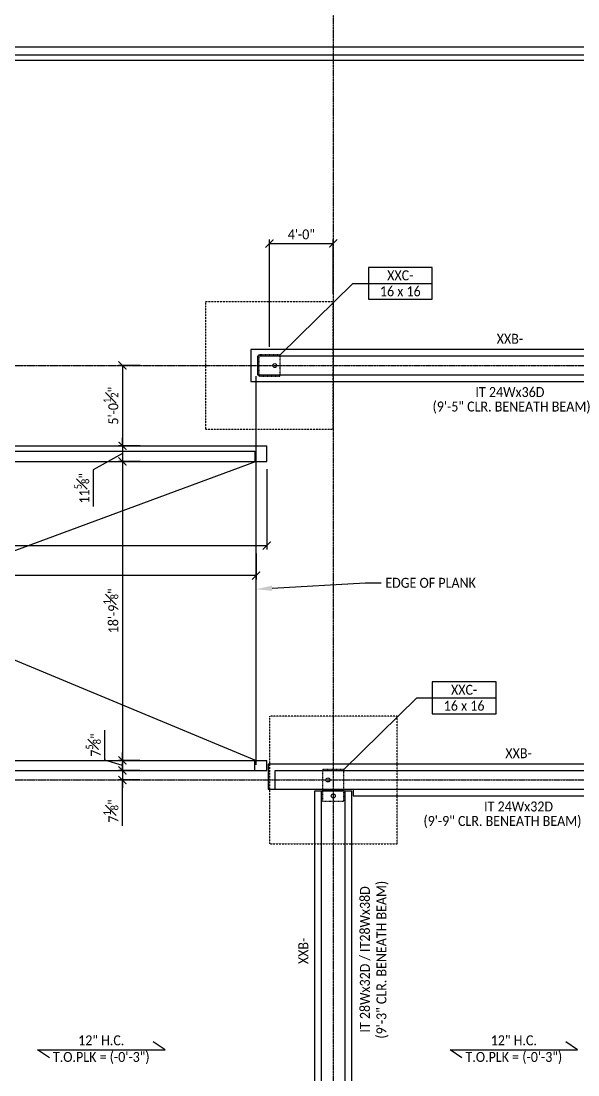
# Model space of a CAD drawing. Header units: inches. Extents: x -4800 to 29350, y 0 to 14051.
# Drawn here: x 1954 to 2373, y 5476 to 6269 of the extents above; entities that cross this region are included whole.
import ezdxf
from ezdxf import colors
from ezdxf.entities.mleader import LeaderData, LeaderLine
from ezdxf.math import Vec2, Vec3

# ---------------------------------------------------------------- set-up
doc = ezdxf.new("R2010")
doc.units = ezdxf.units.IN
doc.header["$LTSCALE"] = 0.5
doc.header["$MEASUREMENT"] = 0
for name, pattern in [('CENTER2', [1.125, 0.75, -0.125, 0.125, -0.125]), ('HIDDEN', [0.375, 0.25, -0.125]), ('HIDDEN2', [0.1875, 0.125, -0.0625])]:
    doc.linetypes.add(name, pattern=pattern)
for name, color, linetype in [('PC BM - BEAM CONT.', 1, 'Continuous'), ('PC BM - DIMENSION', 30, 'Continuous'), ('PC BM - GROUT TUBE', 11, 'Continuous'), ('PC BM - TAG', 3, 'Continuous'), ('PC COL - COIL ROD', 11, 'Continuous'), ('PC COL - COL HIDDEN', 40, 'HIDDEN2'), ('PC COL - TAG', 3, 'Continuous'), ('PC PLK - 12UH in CONT.', 171, 'Continuous'), ('PC PLK - DIRECTION NOTE', 3, 'Continuous'), ('SHT - CIP WALL', 1, 'Continuous'), ('SHT - CMU WALL', 1, 'Continuous'), ('SHT - DIMENSION ALL', 3, 'Continuous'), ('SHT - FOOTING', 8, 'HIDDEN'), ('SHT - GRID LINE', 8, 'CENTER2'), ('TITLE - TEXT', 3, 'Continuous')]:
    doc.layers.add(name, color=color, linetype=linetype)
doc.layers.get('0').freeze()
doc.styles.add('CMC-NARROW', font='calibril.ttf', dxfattribs={"width": 0.9})
doc.dimstyles.new('CMC-NARROW', dxfattribs={"dimscale": 96, "dimtxt": 0.078125, "dimasz": 0.0625, "dimexe": 0.03125, "dimexo": 0.0625, "dimgap": 0.03125, "dimtad": 1, "dimdec": 4, "dimzin": 3, "dimdsep": 46, "dimlunit": 4, "dimtxsty": 'CMC-NARROW', "dimblk": 'ARCHTICK', "dimcen": 0, "dimclrd": 256, "dimclre": 256, "dimclrt": 256, "dimazin": 1, "dimtfac": 0.75, "dimtdec": 4, "dimtofl": 0, "dimtmove": 1, "dimatfit": 0, "dimfxl": 1, "dimtfillclr": 256, "dimfrac": 1, "dimtzin": 0, "dimlwd": -1, "dimlwe": -1, "dimarcsym": 0})

# ---------------------------------------------------------------- blocks, each defined once
blk = doc.blocks.new('_ArchTick')
at = {"color": 0, "linetype": 'ByBlock', "const_width": 0.15}
blk.add_lwpolyline([(-0.5, -0.5), (0.5, 0.5)], dxfattribs=at)
blk = doc.blocks.new('*D275')
at = {"layer": 'Defpoints', "color": 0, "transparency": 16777216}
for p in [(3410, 6430), (1514, 6250), (3410, 6250)]:
    blk.add_point(p, dxfattribs=at)
at = {"layer": 'SHT - DIMENSION ALL', "transparency": 16777216}
for p, q in [((1514, 6256), (1514, 6433)), ((1514, 6430), (3410, 6430)), ((3410, 6256), (3410, 6433))]:
    blk.add_line(p, q, dxfattribs=at)
at = {"layer": 'SHT - DIMENSION ALL', "transparency": 16777216, "xscale": 6, "yscale": 6, "zscale": 6, "rotation": 180}
blk.add_blockref('_ArchTick', (1514, 6430), dxfattribs=at)
at = {"layer": 'SHT - DIMENSION ALL', "transparency": 16777216, "xscale": 6, "yscale": 6, "zscale": 6}
blk.add_blockref('_ArchTick', (3410, 6430), dxfattribs=at)
at = {"layer": 'SHT - DIMENSION ALL', "transparency": 16777216, "insert": (2462, 6436.83), "char_height": 7.5, "attachment_point": 5, "style": 'CMC-NARROW'}
blk.add_mtext('158\'-0"', dxfattribs=at)
blk = doc.blocks.new('*D305')
at = {"layer": 'Defpoints', "color": 0, "transparency": 16777216}
for p in [(2189, 6101.87), (2189, 6058), (2141, 6018)]:
    blk.add_point(p, dxfattribs=at)
at = {"layer": 'PC BM - DIMENSION', "transparency": 16777216}
for p, q in [((2141, 6024), (2141, 6104.87)), ((2141, 6101.87), (2189, 6101.87)), ((2189, 6064), (2189, 6104.87))]:
    blk.add_line(p, q, dxfattribs=at)
at = {"layer": 'PC BM - DIMENSION', "transparency": 16777216, "xscale": 6, "yscale": 6, "zscale": 6, "rotation": 180}
blk.add_blockref('_ArchTick', (2141, 6101.87), dxfattribs=at)
at = {"layer": 'PC BM - DIMENSION', "transparency": 16777216, "xscale": 6, "yscale": 6, "zscale": 6}
blk.add_blockref('_ArchTick', (2189, 6101.87), dxfattribs=at)
at = {"layer": 'PC BM - DIMENSION', "transparency": 16777216, "insert": (2165, 6108.7), "char_height": 7.5, "attachment_point": 5, "style": 'CMC-NARROW'}
blk.add_mtext('4\'-0"', dxfattribs=at)
blk = doc.blocks.new('_Integral')
at = {"color": 0, "linetype": 'ByBlock', "lineweight": -2}
for centre, start, end in [((0.445, -0.091), 102, 168), ((-0.445, 0.091), 282, 348)]:
    blk.add_arc(centre, 0.454, start, end, dxfattribs=at)
blk = doc.blocks.new('*D385')
at = {"layer": 'Defpoints', "color": 0, "transparency": 16777216}
for p in [(2049.68, 6010), (2030.42, 5949.5), (2049.68, 5949.5)]:
    blk.add_point(p, dxfattribs=at)
at = {"layer": 'SHT - DIMENSION ALL', "transparency": 16777216}
for p, q in [((2043.68, 6010), (2027.42, 6010)), ((2030.42, 6010), (2030.42, 5949.5)), ((2043.68, 5949.5), (2027.42, 5949.5))]:
    blk.add_line(p, q, dxfattribs=at)
at = {"layer": 'SHT - DIMENSION ALL', "transparency": 16777216, "xscale": 6, "yscale": 6, "zscale": 6}
for p, rotation in [((2030.42, 6010), 90), ((2030.42, 5949.5), 270)]:
    blk.add_blockref('_ArchTick', p, dxfattribs=dict(at, rotation=rotation))
at = {"layer": 'SHT - DIMENSION ALL', "transparency": 16777216, "insert": (2021.72, 5979.75), "char_height": 7.5, "attachment_point": 5, "rotation": 90, "style": 'CMC-NARROW'}
blk.add_mtext('5\'-0{\\H0.75x;\\S1#2;}"', dxfattribs=at)
blk = doc.blocks.new('*D386')
at = {"layer": 'Defpoints', "color": 0, "transparency": 16777216}
for p in [(2049.68, 5949.5), (2030.42, 5937.87), (2049.68, 5937.87)]:
    blk.add_point(p, dxfattribs=at)
at = {"layer": 'SHT - DIMENSION ALL', "transparency": 16777216}
for p, q in [((2030.42, 5949.5), (2030.42, 5955.5)), ((2030.42, 5943.69), (2008.5, 5931.44)), ((2043.68, 5949.5), (2027.42, 5949.5)), ((2030.42, 5949.5), (2030.42, 5937.87)), ((2043.68, 5937.87), (2027.42, 5937.87)), ((2030.42, 5937.87), (2030.42, 5931.87)), ((2008.5, 5931.44), (2008.5, 5903.77))]:
    blk.add_line(p, q, dxfattribs=at)
at = {"layer": 'SHT - DIMENSION ALL', "transparency": 16777216, "xscale": 6, "yscale": 6, "zscale": 6}
for p, rotation in [((2030.42, 5949.5), 270), ((2030.42, 5937.87), 90)]:
    blk.add_blockref('_ArchTick', p, dxfattribs=dict(at, rotation=rotation))
at = {"layer": 'SHT - DIMENSION ALL', "transparency": 16777216, "insert": (1999.79, 5917.61), "char_height": 7.5, "attachment_point": 5, "rotation": 90, "style": 'CMC-NARROW'}
blk.add_mtext('11{\\H0.75x;\\S5#8;}"', dxfattribs=at)
blk = doc.blocks.new('*D387')
at = {"layer": 'Defpoints', "color": 0, "transparency": 16777216}
for p in [(2049.68, 5937.87), (2030.42, 5712.75), (2049.53, 5712.75)]:
    blk.add_point(p, dxfattribs=at)
at = {"layer": 'SHT - DIMENSION ALL', "transparency": 16777216}
for p, q in [((2043.68, 5937.87), (2027.42, 5937.87)), ((2030.42, 5937.87), (2030.42, 5712.75)), ((2043.53, 5712.75), (2027.42, 5712.75))]:
    blk.add_line(p, q, dxfattribs=at)
at = {"layer": 'SHT - DIMENSION ALL', "transparency": 16777216, "xscale": 6, "yscale": 6, "zscale": 6}
for p, rotation in [((2030.42, 5937.87), 90), ((2030.42, 5712.75), 270)]:
    blk.add_blockref('_ArchTick', p, dxfattribs=dict(at, rotation=rotation))
at = {"layer": 'SHT - DIMENSION ALL', "transparency": 16777216, "insert": (2021.68, 5825.31), "char_height": 7.5, "attachment_point": 5, "rotation": 90, "style": 'CMC-NARROW'}
blk.add_mtext('18\'-9{\\H0.75x;\\S1#8;}"', dxfattribs=at)
blk = doc.blocks.new('*D388')
at = {"layer": 'Defpoints', "color": 0, "transparency": 16777216}
for p in [(2049.53, 5712.75), (2030.42, 5705.13), (2049.53, 5705.13)]:
    blk.add_point(p, dxfattribs=at)
at = {"layer": 'SHT - DIMENSION ALL', "transparency": 16777216}
for p, q in [((2017.19, 5712.91), (2017.19, 5735.61)), ((2030.42, 5708.94), (2017.19, 5712.91)), ((2043.53, 5712.75), (2027.42, 5712.75)), ((2030.42, 5712.75), (2030.42, 5718.75)), ((2030.42, 5712.75), (2030.42, 5705.13)), ((2043.53, 5705.13), (2027.42, 5705.13)), ((2030.42, 5705.13), (2030.42, 5699.13))]:
    blk.add_line(p, q, dxfattribs=at)
at = {"layer": 'SHT - DIMENSION ALL', "transparency": 16777216, "xscale": 6, "yscale": 6, "zscale": 6}
for p, rotation in [((2030.42, 5712.75), 270), ((2030.42, 5705.13), 90)]:
    blk.add_blockref('_ArchTick', p, dxfattribs=dict(at, rotation=rotation))
at = {"layer": 'SHT - DIMENSION ALL', "transparency": 16777216, "insert": (2008.47, 5724.26), "char_height": 7.5, "attachment_point": 5, "rotation": 90, "style": 'CMC-NARROW'}
blk.add_mtext('7{\\H0.75x;\\S5#8;}"', dxfattribs=at)
blk = doc.blocks.new('*D389')
at = {"layer": 'Defpoints', "color": 0, "transparency": 16777216}
for p in [(2049.53, 5705.13), (2030.42, 5698), (2049.53, 5698)]:
    blk.add_point(p, dxfattribs=at)
at = {"layer": 'SHT - DIMENSION ALL', "transparency": 16777216}
for p, q in [((2043.53, 5705.13), (2027.42, 5705.13)), ((2030.42, 5705.13), (2030.42, 5711.13)), ((2030.42, 5705.13), (2030.42, 5698)), ((2043.53, 5698), (2027.42, 5698)), ((2030.42, 5698), (2030.42, 5692)), ((2030.42, 5663.36), (2030.42, 5698))]:
    blk.add_line(p, q, dxfattribs=at)
at = {"layer": 'SHT - DIMENSION ALL', "transparency": 16777216, "xscale": 6, "yscale": 6, "zscale": 6}
for p, rotation in [((2030.42, 5705.13), 270), ((2030.42, 5698), 90)]:
    blk.add_blockref('_ArchTick', p, dxfattribs=dict(at, rotation=rotation))
at = {"layer": 'SHT - DIMENSION ALL', "transparency": 16777216, "insert": (2021.71, 5674.57), "char_height": 7.5, "attachment_point": 5, "rotation": 90, "style": 'CMC-NARROW'}
blk.add_mtext('7{\\H0.75x;\\S1#8;}"', dxfattribs=at)
blk = doc.blocks.new('*D392')
at = {"layer": 'Defpoints', "color": 0, "transparency": 16777216}
for p in [(1524, 5993.87), (2139, 5937.87), (2139, 5874.4)]:
    blk.add_point(p, dxfattribs=at)
at = {"layer": 'SHT - DIMENSION ALL', "transparency": 16777216}
for p, q in [((1524, 5987.87), (1524, 5871.4)), ((2139, 5931.87), (2139, 5871.4)), ((1524, 5874.4), (2139, 5874.4))]:
    blk.add_line(p, q, dxfattribs=at)
at = {"layer": 'SHT - DIMENSION ALL', "transparency": 16777216, "xscale": 6, "yscale": 6, "zscale": 6, "rotation": 180}
blk.add_blockref('_ArchTick', (1524, 5874.4), dxfattribs=at)
at = {"layer": 'SHT - DIMENSION ALL', "transparency": 16777216, "xscale": 6, "yscale": 6, "zscale": 6}
blk.add_blockref('_ArchTick', (2139, 5874.4), dxfattribs=at)
at = {"layer": 'SHT - DIMENSION ALL', "transparency": 16777216, "insert": (1831.5, 5881.23), "char_height": 7.5, "attachment_point": 5, "style": 'CMC-NARROW'}
blk.add_mtext('51\'-3"', dxfattribs=at)
blk = doc.blocks.new('*D531')
at = {"layer": 'Defpoints', "color": 0, "transparency": 16777216}
for p in [(1524, 5874.4), (2131, 5874.4), (1524, 5851.82)]:
    blk.add_point(p, dxfattribs=at)
at = {"layer": 'SHT - DIMENSION ALL', "transparency": 16777216}
for p, q in [((1524, 5868.4), (1524, 5848.82)), ((2131, 5868.4), (2131, 5848.82)), ((2131, 5851.82), (1524, 5851.82))]:
    blk.add_line(p, q, dxfattribs=at)
at = {"layer": 'SHT - DIMENSION ALL', "transparency": 16777216, "xscale": 6, "yscale": 6, "zscale": 6, "rotation": 180}
blk.add_blockref('_ArchTick', (1524, 5851.82), dxfattribs=at)
at = {"layer": 'SHT - DIMENSION ALL', "transparency": 16777216, "xscale": 6, "yscale": 6, "zscale": 6}
blk.add_blockref('_ArchTick', (2131, 5851.82), dxfattribs=at)
at = {"layer": 'SHT - DIMENSION ALL', "transparency": 16777216, "insert": (1827.5, 5859.89), "char_height": 7.5, "attachment_point": 5, "style": 'CMC-NARROW'}
blk.add_mtext('50\'-7" (OPENING)', dxfattribs=at)

msp = doc.modelspace()

# ---------------------------------------------------------------- linework, layer by layer
at = {"layer": 'PC BM - BEAM CONT.'}
for p, q in [((2130, 5945.5), (2130, 5937.875)), ((2131, 5937.875), (1524, 5712.75349)), ((1588.375, 5938.375), (2131, 5712.75349))]:
    msp.add_line(p, q, dxfattribs=at)
for points in [[(2127, 5998), (2515.5, 5998), (2515.5, 6022), (2127, 6022)], [(2132, 6003), (2515.5, 6003), (2515.5, 6017), (2132, 6017)], [(2140, 5691), (2204, 5691), (2204, 5686), (2501.5, 5686), (2501.5, 5691), (2515.5, 5691), (2515.5, 5710), (2140, 5710)], [(2145, 5691), (2515.5, 5691), (2515.5, 5705), (2145, 5705)], [(2203, 5350.5), (2203, 5689.5), (2175, 5689.5), (2175, 5350.5)], [(2198, 5350.5), (2198, 5689.5), (2180, 5689.5), (2180, 5350.5)]]:
    msp.add_lwpolyline(points, close=True, dxfattribs=at)
at = {"layer": 'PC BM - GROUT TUBE'}
for centre in [(2145, 6010), (2185, 5698), (2189, 5686)]:
    msp.add_circle(centre, 1.5, dxfattribs=at)
at = {"layer": 'PC COL - COIL ROD', "const_width": 0.375}
for points in [[(2145.1875, 6010, -1), (2144.8125, 6010, -1)], [(2184.8125, 5698, 1), (2185.1875, 5698, 1)], [(2189, 5685.8125, 1), (2189, 5686.1875, 1)]]:
    msp.add_lwpolyline(points, format="xyb", close=True, dxfattribs=at)
at = {"layer": 'PC COL - COL HIDDEN'}
for points in [[(2133, 6002), (2149, 6002), (2149, 6018), (2133, 6018)], [(2181, 5690), (2197, 5690), (2197, 5706), (2181, 5706)], [(2181, 5682), (2197, 5682), (2197, 5690), (2181, 5690)]]:
    msp.add_lwpolyline(points, close=True, dxfattribs=at)
at = {"layer": 'PC COL - TAG'}
for p, q in [((2215.42368, 6071.86846), (2263.42368, 6071.86846)), ((2215.42368, 6059.86846), (2263.42368, 6059.86846)), ((2263.42368, 5759.86846), (2311.42368, 5759.86846)), ((2263.42368, 5747.86846), (2311.42368, 5747.86846))]:
    msp.add_line(p, q, dxfattribs=at)
for points in [[(2215.42368, 6083.86846), (2215.42368, 6059.86846), (2263.42368, 6059.86846), (2263.42368, 6083.86846)], [(2263.42368, 5771.86846), (2263.42368, 5747.86846), (2311.42368, 5747.86846), (2311.42368, 5771.86846)]]:
    msp.add_lwpolyline(points, close=True, dxfattribs=at)
at = {"layer": 'PC PLK - 12UH in CONT.'}
msp.add_lwpolyline([(2131, 5709.5), (2131, 6002)], dxfattribs=at)
at = {"layer": 'PC PLK - DIRECTION NOTE'}
for points in [[(1975.49047, 5488.91717), (1966.49047, 5494.91717), (2062.49047, 5494.91717), (2053.49047, 5500.91717)], [(2285.82865, 5488.91717), (2276.82865, 5494.91717), (2372.82865, 5494.91717), (2363.82865, 5500.91717)]]:
    msp.add_lwpolyline(points, dxfattribs=at)
at = {"layer": 'SHT - CIP WALL'}
for points in [[(1514, 6250), (3410, 6250), (3410, 4054), (1514, 4054)], [(1524, 6240), (3400, 6240), (3400, 4064), (1524, 4064)]]:
    msp.add_lwpolyline(points, close=True, dxfattribs=at)
msp.add_lwpolyline([(1847, 4060), (1520, 4060), (1520, 6244), (3157, 6244)], dxfattribs=at)
at = {"layer": 'SHT - CMU WALL'}
for p, q in [((1596, 5945.5), (2130, 5945.5)), ((1600, 5949.5), (2139, 5949.5)), ((2139, 5937.875), (2139, 5949.5)), ((1588.875, 5937.875), (2139, 5937.875)), ((1524, 5712.75349), (2139, 5712.75349)), ((2130, 5705.12849), (2130, 5712.75349)), ((2139, 5705.12849), (2139, 5712.75349)), ((1844, 5705.12849), (2139, 5705.12849))]:
    msp.add_line(p, q, dxfattribs=at)
at = {"layer": 'SHT - FOOTING'}
for points in [[(2093, 5962), (2189, 5962), (2189, 6058), (2093, 6058)], [(2141, 5650), (2237, 5650), (2237, 5746), (2141, 5746)]]:
    msp.add_lwpolyline(points, close=True, dxfattribs=at)
at = {"layer": 'SHT - GRID LINE'}
for p, q in [((2189, 6466), (2189, 3931)), ((1296, 6250), (3434, 6250)), ((1296, 6010), (3557, 6010)), ((1296, 5698), (3557, 5698))]:
    msp.add_line(p, q, dxfattribs=at)

# ---------------------------------------------------------------- texts
at = {"layer": 'PC BM - TAG', "char_height": 7.5, "attachment_point": 2, "style": 'CMC-NARROW'}
for s, insert in [('XXB-', (2321.86539, 6033.89552)), ('IT 24Wx36D', (2321.86539, 5993.78948)), ('XXB-', (2328.36539, 5721.89552)), ('IT 24Wx32D', (2328.36539, 5681.78948))]:
    msp.add_mtext(s, dxfattribs=dict(at, insert=insert))
at = {"layer": 'PC BM - TAG', "char_height": 7.5, "attachment_point": 2, "rotation": 90, "style": 'CMC-NARROW'}
for s, insert in [('IT 28Wx32D / IT28Wx38D', (2209.04146, 5562.90974)), ('XXB-', (2162.70775, 5569.31535))]:
    msp.add_mtext(s, dxfattribs=dict(at, insert=insert))
at = {"layer": 'PC COL - TAG', "char_height": 7.5, "attachment_point": 5, "style": 'CMC-NARROW'}
for s, insert in [('XXC-', (2239.42368, 6077.86846)), ('16 x 16', (2239.42368, 6065.86846)), ('XXC-', (2287.42368, 5765.86846)), ('16 x 16', (2287.42368, 5753.86846))]:
    msp.add_mtext(s, dxfattribs=dict(at, insert=insert))
at = {"layer": 'PC PLK - DIRECTION NOTE', "char_height": 7.5, "attachment_point": 5, "style": 'CMC-NARROW'}
for insert in [(2014.49047, 5494.91717), (2324.82865, 5494.91717)]:
    msp.add_mtext('12" H.C.\\PT.O.PLK = (-0\'-3")', dxfattribs=dict(at, insert=insert))

# ---------------------------------------------------------------- dimensions: what is measured, and where the dimension line sits
at = {"layer": 'PC BM - DIMENSION'}
dim = msp.add_linear_dim(base=(2189, 6101.86876), p1=(2141, 6018), p2=(2189, 6058), dimstyle='CMC-NARROW', dxfattribs=at)
dim.commit()
dim.dimension.update_dxf_attribs({"geometry": '*D305', "text_midpoint": (2165, 6108.69953)})
at = {"layer": 'SHT - DIMENSION ALL'}
dim = msp.add_linear_dim(base=(3410, 6430), p1=(1514, 6250), p2=(3410, 6250), dimstyle='CMC-NARROW', dxfattribs=at)
dim.commit()
dim.dimension.update_dxf_attribs({"geometry": '*D275', "text_midpoint": (2462, 6436.83077)})

# ---------------------------------------------------------------- leaders
at = {"layer": 'PC COL - TAG'}
for points in [[(2149, 6018), (2203.75198, 6071.86846), (2215.42368, 6071.86846)], [(2197, 5706), (2251.75198, 5759.86846), (2263.42368, 5759.86846)]]:
    msp.add_leader(points, dimstyle='CMC-NARROW', override={"dimgap": 0.03125, "dimtad": 0, "dimldrblk": 'None'}, dxfattribs=at)

# ---------------------------------------------------------------- next in the draw order: leaders
at = {"layer": 'TITLE - TEXT'}
ml = msp.add_multileader_mtext('Standard', dxfattribs=at)
ml.set_content('\\A1;- TOP OF GARAGE FLOOR SLAB ELEVATION = {\\C6;(-12\'-8")}  (AT HIGH POINTS)', color=256, style='CMC-NARROW')
ml.set_leader_properties(linetype='ByLayer')
ml.set_arrow_properties(name='INTEGRAL')
ml.build(insert=Vec2(0, 0))
ml.multileader.update_dxf_attribs({"dogleg_length": 0.36, "arrow_head_size": 18, "scale": 48})
ctx = ml.context
ctx.base_point, ctx.scale, ctx.char_height, ctx.arrow_head_size, ctx.landing_gap_size, ctx.plane_origin = Vec3(3494.20543, 6145.12868), 48, 11.25, 18, 144, Vec3(3457.67065, 6197.67004)
notes = []
notes.append((ctx, [(0, (0, 0, 0), (0, 0), (1, 0), 1, [])]))
ctx.mtext.insert, ctx.mtext.flow_direction = Vec3(3638.20543, 6152.22916), 5
ctx.mtext.has_bg_fill, ctx.mtext.bg_color, ctx.mtext.bg_scale_factor, ctx.mtext.bg_transparency, ctx.mtext.use_window_bg_color = 1, -1027028792, 1.5, 0, 1
for ctx, leaders in notes:
    for number, flags, end, landing, length, lines in leaders:
        leader = LeaderData()
        leader.index, (leader.has_last_leader_line, leader.has_dogleg_vector, leader.attachment_direction) = number, flags
        leader.last_leader_point, leader.dogleg_vector, leader.dogleg_length = Vec3(end), Vec3(landing), length
        for number, points, colour, breaks in lines:
            line = LeaderLine()
            line.index, line.vertices, line.color, line.breaks = number, Vec3.list(points), colors.encode_raw_color(colour), breaks
            leader.lines.append(line)
        ctx.leaders.append(leader)

# ---------------------------------------------------------------- next in the draw order: leaders
ml = msp.add_multileader_mtext('Standard', dxfattribs=at)
ml.set_content('\\A1;- TOP OF INTERIOR COLUMN FOOTING ELEVATION = {\\C6;NA} (U.N.O.)', color=256, style='CMC-NARROW')
ml.set_leader_properties(linetype='ByLayer')
ml.set_arrow_properties(name='INTEGRAL')
ml.build(insert=Vec2(0, 0))
ml.multileader.update_dxf_attribs({"dogleg_length": 0.36, "arrow_head_size": 18, "scale": 48})
ctx = ml.context
ctx.base_point, ctx.scale, ctx.char_height, ctx.arrow_head_size, ctx.landing_gap_size, ctx.plane_origin = Vec3(3494.20543, 6170.67558), 48, 11.25, 18, 144, Vec3(3457.67065, 6223.21694)
notes = []
notes.append((ctx, [(0, (0, 0, 0), (0, 0), (1, 0), 1, [])]))
ctx.mtext.insert, ctx.mtext.flow_direction = Vec3(3638.20543, 6177.77606), 5
ctx.mtext.has_bg_fill, ctx.mtext.bg_color, ctx.mtext.bg_scale_factor, ctx.mtext.bg_transparency, ctx.mtext.use_window_bg_color = 1, -1027028792, 1.5, 0, 1
for ctx, leaders in notes:
    for number, flags, end, landing, length, lines in leaders:
        leader = LeaderData()
        leader.index, (leader.has_last_leader_line, leader.has_dogleg_vector, leader.attachment_direction) = number, flags
        leader.last_leader_point, leader.dogleg_vector, leader.dogleg_length = Vec3(end), Vec3(landing), length
        for number, points, colour, breaks in lines:
            line = LeaderLine()
            line.index, line.vertices, line.color, line.breaks = number, Vec3.list(points), colors.encode_raw_color(colour), breaks
            leader.lines.append(line)
        ctx.leaders.append(leader)

# ---------------------------------------------------------------- next in the draw order: leaders
ml = msp.add_multileader_mtext('Standard', dxfattribs=at)
ml.set_content('\\A1;- TOP OF PRECAST PLANK ELEV. "LEVEL-1" = {\\C6;(-0\'-3") }(U.N.O.)', color=256, style='CMC-NARROW')
ml.set_leader_properties(linetype='ByLayer')
ml.set_arrow_properties(name='INTEGRAL')
ml.build(insert=Vec2(0, 0))
ml.multileader.update_dxf_attribs({"dogleg_length": 0.36, "arrow_head_size": 18, "scale": 48})
ctx = ml.context
ctx.base_point, ctx.scale, ctx.char_height, ctx.arrow_head_size, ctx.landing_gap_size, ctx.plane_origin = Vec3(3494.20543, 6119.32985), 48, 11.25, 18, 144, Vec3(3457.67065, 6173.9429)
notes = []
notes.append((ctx, [(0, (0, 0, 0), (0, 0), (1, 0), 1, [])]))
ctx.mtext.insert, ctx.mtext.flow_direction = Vec3(3638.20543, 6126.43033), 5
ctx.mtext.has_bg_fill, ctx.mtext.bg_color, ctx.mtext.bg_scale_factor, ctx.mtext.bg_transparency, ctx.mtext.use_window_bg_color = 1, -1027028792, 1.5, 0, 1
for ctx, leaders in notes:
    for number, flags, end, landing, length, lines in leaders:
        leader = LeaderData()
        leader.index, (leader.has_last_leader_line, leader.has_dogleg_vector, leader.attachment_direction) = number, flags
        leader.last_leader_point, leader.dogleg_vector, leader.dogleg_length = Vec3(end), Vec3(landing), length
        for number, points, colour, breaks in lines:
            line = LeaderLine()
            line.index, line.vertices, line.color, line.breaks = number, Vec3.list(points), colors.encode_raw_color(colour), breaks
            leader.lines.append(line)
        ctx.leaders.append(leader)

# ---------------------------------------------------------------- next in the draw order: leaders
ml = msp.add_multileader_mtext('Standard', dxfattribs=at)
ml.set_content('\\A1;- TOP OF FIN. FLOOR ELEV. "LEVEL-1" = {\\C6;0\'-0"} ({\\C6;3" TOPPING})', color=256, style='CMC-NARROW')
ml.set_leader_properties(linetype='ByLayer')
ml.set_arrow_properties(name='INTEGRAL')
ml.build(insert=Vec2(0, 0))
ml.multileader.update_dxf_attribs({"dogleg_length": 0.36, "arrow_head_size": 18, "scale": 48})
ctx = ml.context
ctx.base_point, ctx.scale, ctx.char_height, ctx.arrow_head_size, ctx.landing_gap_size, ctx.plane_origin = Vec3(3494.20543, 6092.66734), 48, 11.25, 18, 144, Vec3(3457.67065, 6150.14846)
notes = []
notes.append((ctx, [(0, (0, 0, 0), (0, 0), (1, 0), 1, [])]))
ctx.mtext.insert, ctx.mtext.flow_direction = Vec3(3638.20543, 6099.76782), 5
ctx.mtext.has_bg_fill, ctx.mtext.bg_color, ctx.mtext.bg_scale_factor, ctx.mtext.bg_transparency, ctx.mtext.use_window_bg_color = 1, -1027028792, 1.5, 0, 1
for ctx, leaders in notes:
    for number, flags, end, landing, length, lines in leaders:
        leader = LeaderData()
        leader.index, (leader.has_last_leader_line, leader.has_dogleg_vector, leader.attachment_direction) = number, flags
        leader.last_leader_point, leader.dogleg_vector, leader.dogleg_length = Vec3(end), Vec3(landing), length
        for number, points, colour, breaks in lines:
            line = LeaderLine()
            line.index, line.vertices, line.color, line.breaks = number, Vec3.list(points), colors.encode_raw_color(colour), breaks
            leader.lines.append(line)
        ctx.leaders.append(leader)

# ---------------------------------------------------------------- next in the draw order: leaders
ml = msp.add_multileader_mtext('Standard', dxfattribs=at)
ml.set_content('\\A1;- TOP OF PRECAST PLANK ELEV. "COURTYARD" = {\\C6;(-0\'-9") SEE PLAN FOR LOC.}', color=256, style='CMC-NARROW')
ml.set_leader_properties(linetype='ByLayer')
ml.set_arrow_properties(name='INTEGRAL')
ml.build(insert=Vec2(0, 0))
ml.multileader.update_dxf_attribs({"dogleg_length": 0.36, "arrow_head_size": 18, "scale": 48})
ctx = ml.context
ctx.base_point, ctx.scale, ctx.char_height, ctx.arrow_head_size, ctx.landing_gap_size, ctx.plane_origin = Vec3(3494.20543, 6065.71771), 48, 11.25, 18, 144, Vec3(3457.67065, 6120.33076)
notes = []
notes.append((ctx, [(0, (0, 0, 0), (0, 0), (1, 0), 1, [])]))
ctx.mtext.insert, ctx.mtext.flow_direction = Vec3(3638.20543, 6072.81819), 5
ctx.mtext.has_bg_fill, ctx.mtext.bg_color, ctx.mtext.bg_scale_factor, ctx.mtext.bg_transparency, ctx.mtext.use_window_bg_color = 1, -1027028792, 1.5, 0, 1
for ctx, leaders in notes:
    for number, flags, end, landing, length, lines in leaders:
        leader = LeaderData()
        leader.index, (leader.has_last_leader_line, leader.has_dogleg_vector, leader.attachment_direction) = number, flags
        leader.last_leader_point, leader.dogleg_vector, leader.dogleg_length = Vec3(end), Vec3(landing), length
        for number, points, colour, breaks in lines:
            line = LeaderLine()
            line.index, line.vertices, line.color, line.breaks = number, Vec3.list(points), colors.encode_raw_color(colour), breaks
            leader.lines.append(line)
        ctx.leaders.append(leader)

# ---------------------------------------------------------------- next in the draw order: texts
at = {"layer": 'PC BM - TAG', "char_height": 7.5, "attachment_point": 2, "style": 'CMC-NARROW'}
for s, insert in [('(9\'-5" CLR. BENEATH BEAM)', (2323.12676, 5982.88781)), ('(9\'-9" CLR. BENEATH BEAM)', (2316.25494, 5670.88781))]:
    msp.add_mtext(s, dxfattribs=dict(at, insert=insert))
at = {"layer": 'PC BM - TAG', "insert": (2221.47658, 5562.67703), "char_height": 7.5, "attachment_point": 2, "rotation": 90, "style": 'CMC-NARROW'}
msp.add_mtext('(9\'-3" CLR. BENEATH BEAM)', dxfattribs=at)

# ---------------------------------------------------------------- next in the draw order: dimensions: what is measured, and where the dimension line sits
at = {"layer": 'SHT - DIMENSION ALL'}
for base, p1, p2, picture, middle in [((2030.41968, 5949.5), (2049.68071, 6010), (2049.68071, 5949.5), '*D385', (2021.71751, 5979.75)), ((2030.41968, 5712.75349), (2049.68071, 5937.875), (2049.5346, 5712.75349), '*D387', (2021.68073, 5825.31424)), ((2030.41968, 5705.12849), (2049.5346, 5712.75349), (2049.5346, 5705.12849), '*D388', (2008.46631, 5715.90899))]:
    dim = msp.add_linear_dim(base=base, p1=p1, p2=p2, angle=90, dimstyle='CMC-NARROW', dxfattribs=at)
    dim.commit()
    dim.dimension.update_dxf_attribs({"geometry": picture, "text_midpoint": middle})
dim = msp.add_linear_dim(base=(2139, 5874.39991), p1=(1524, 5993.875), p2=(2139, 5937.875), dimstyle='CMC-NARROW', dxfattribs=at)
dim.commit()
dim.dimension.update_dxf_attribs({"geometry": '*D392', "text_midpoint": (1831.5, 5881.23068)})
for base, p1, p2, picture, middle in [((2030.41968, 5937.875), (2049.68071, 5949.5), (2049.68071, 5937.875), '*D386', (2008.50093, 5928.44322)), ((2030.41968, 5698), (2049.5346, 5705.12849), (2049.5346, 5698), '*D389', (2029.61148, 5674.57109))]:
    dim = msp.add_linear_dim(base=base, p1=p1, p2=p2, angle=90, dimstyle='CMC-NARROW', dxfattribs=at)
    dim.commit()
    dim.dimension.update_dxf_attribs({"geometry": picture, "text_midpoint": middle, "dimtype": 160})
dim = msp.add_linear_dim(base=(1524, 5851.82411), p1=(2131, 5874.39991), p2=(1524, 5874.39991), text='<> (OPENING)', dimstyle='CMC-NARROW', dxfattribs=at)
dim.commit()
dim.dimension.update_dxf_attribs({"geometry": '*D531', "text_midpoint": (1827.5, 5859.89238)})

# ---------------------------------------------------------------- next in the draw order: leaders
at = {"layer": 'PC PLK - 12UH in CONT.'}
ml = msp.add_multileader_mtext('Standard', dxfattribs=at)
ml.set_content('EDGE OF PLANK', color=256, style='CMC-NARROW')
ml.set_leader_properties()
ml.build(insert=Vec2(0, 0))
ml.multileader.update_dxf_attribs({"dogleg_length": 0.125, "arrow_head_size": 12, "scale": 96})
ctx = ml.context
ctx.base_point, ctx.scale, ctx.char_height, ctx.arrow_head_size, ctx.landing_gap_size, ctx.plane_origin = Vec3(2225.12618, 5846.38231), 96, 7.5, 12, 3, Vec3(2421.47196, 5605.00255)
notes = []
notes.append((ctx, [(1, (1, 1, 0), (2213.12618, 5846.38231), (1, 0), 12, [(0, [(2131, 5841.61935)], 0, [])])]))
ctx.mtext.insert, ctx.mtext.flow_direction = Vec3(2228.12618, 5850.18135), 5
for ctx, leaders in notes:
    for number, flags, end, landing, length, lines in leaders:
        leader = LeaderData()
        leader.index, (leader.has_last_leader_line, leader.has_dogleg_vector, leader.attachment_direction) = number, flags
        leader.last_leader_point, leader.dogleg_vector, leader.dogleg_length = Vec3(end), Vec3(landing), length
        for number, points, colour, breaks in lines:
            line = LeaderLine()
            line.index, line.vertices, line.color, line.breaks = number, Vec3.list(points), colors.encode_raw_color(colour), breaks
            leader.lines.append(line)
        ctx.leaders.append(leader)

doc.saveas('drawing.dxf')
